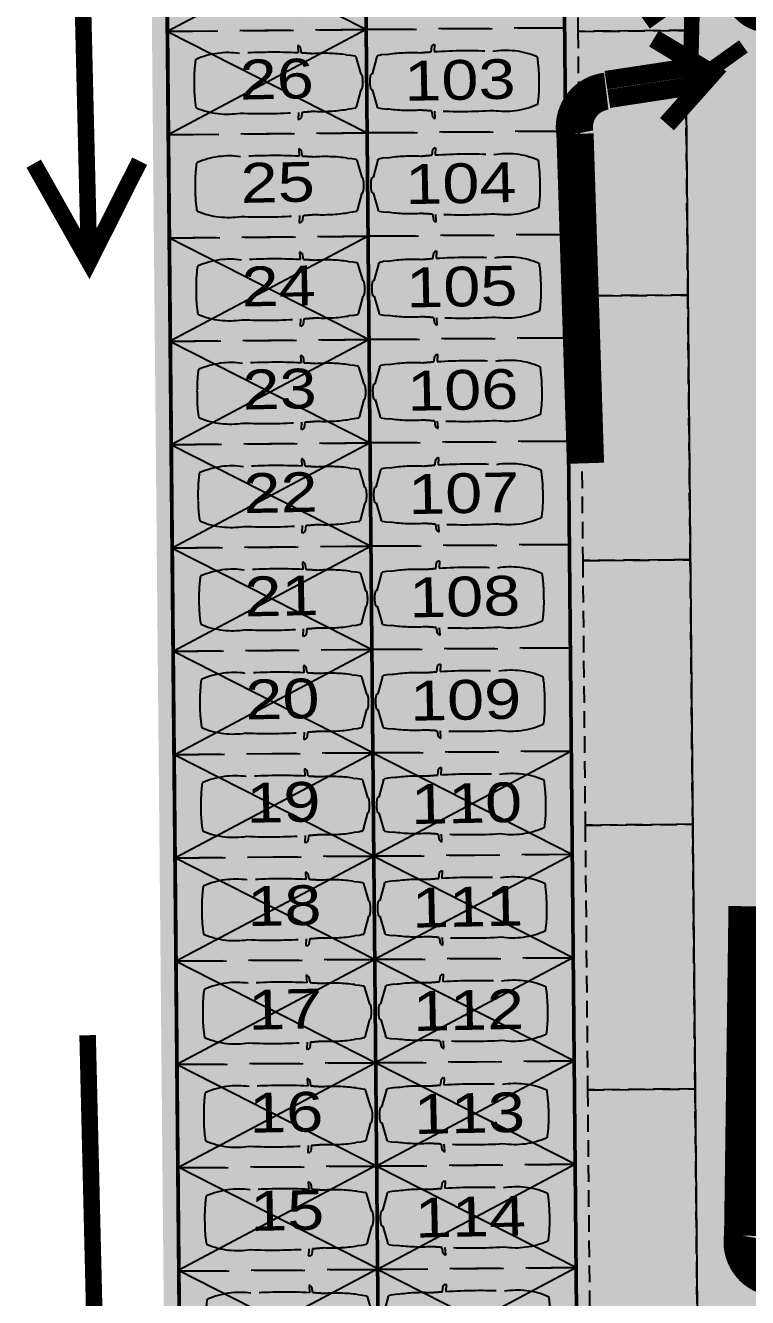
# Model space of a CAD drawing. Header units: millimetres. Extents: x 460 to 723, y 360 to 962.
# Drawn here: x 547.96 to 575.39, y 549.71 to 598.04 of the extents above; entities that cross this region are included whole.
import ezdxf

# ---------------------------------------------------------------- set-up
doc = ezdxf.new("R2010")
doc.units = ezdxf.units.MM
doc.linetypes.add('DASHED', pattern=[19.05, 12.7, -6.35])
for name, color, linetype, lineweight in [('0-EVACUACIÓN', 84, 'Continuous', 90), ('LOTES_MENORCA', 250, 'Continuous', 50), ('TEXTO LOTES', 170, 'Continuous', 25)]:
    doc.layers.add(name, color=color, linetype=linetype, lineweight=lineweight)
for name, color, linetype in [('0_RETIROS', 84, 'Continuous'), ('0_TEXTOS_GENERALES', 5, 'Continuous'), ('lotes hu$0$autos', 250, 'Continuous'), ('proyeccion', 8, 'DASHED')]:
    doc.layers.add(name, color=color, linetype=linetype)
doc.layers.add('A_TRAZADO', color=4, linetype='Continuous', plot=False)
doc.styles.add('cotas', font='arial.ttf', dxfattribs={"width": 1.2})
doc.styles.get("Standard").update_dxf_attribs({"font": 'arial.ttf'})

# ---------------------------------------------------------------- blocks, each defined once
blk = doc.blocks.new('lotes hu$0$est.01')
at = {"layer": 'proyeccion', "color": 8, "linetype": 'DASHED', "ltscale": 0.1, "extrusion": (0.001267, -4.81441e-05, 0.999999)}
for p, q in [((-2713714.682, 7725538.048), (-2713714.244, 7725538.172)), ((-2713714.244, 7725538.172), (-2713714.24, 7725538.197)), ((-2713713.856, 7725538.197), (-2713713.853, 7725538.171)), ((-2713713.853, 7725538.171), (-2713713.414, 7725538.049)), ((-2713714.734, 7725537.808), (-2713714.722, 7725537.927)), ((-2713714.722, 7725537.927), (-2713714.704, 7725538.024)), ((-2713714.704, 7725538.024), (-2713714.7, 7725538.033)), ((-2713713.396, 7725538.034), (-2713713.392, 7725538.025)), ((-2713713.392, 7725538.025), (-2713713.373, 7725537.928)), ((-2713713.373, 7725537.928), (-2713713.361, 7725537.809)), ((-2713714.934, 7725536.661), (-2713714.985, 7725536.605)), ((-2713714.985, 7725536.605), (-2713714.972, 7725536.591)), ((-2713714.972, 7725536.591), (-2713714.794, 7725536.601)), ((-2713714.789, 7725536.683), (-2713714.934, 7725536.661)), ((-2713713.303, 7725536.685), (-2713713.157, 7725536.663)), ((-2713713.119, 7725536.593), (-2713713.297, 7725536.603)), ((-2713713.157, 7725536.663), (-2713713.106, 7725536.608)), ((-2713713.106, 7725536.608), (-2713713.119, 7725536.593))]:
    blk.add_line(p, q, dxfattribs=at)
at = {"layer": 'proyeccion', "color": 8, "linetype": 'DASHED', "ltscale": 0.1}
blk.add_lwpolyline([(-2713715.363, 7725538.314), (-2713712.763, 7725538.314), (-2713712.763, 7725533.314), (-2713715.363, 7725533.314)], close=True, dxfattribs=at)
at = {"layer": 'proyeccion', "color": 8, "linetype": 'DASHED', "ltscale": 0.1, "extrusion": (0.001267, -4.81441e-05, 0.999999)}
for centre, radius, start, end in [((-2713711.899, 7725537.516, -3810.588), 0.532, 86.8265, 107.7659), ((-2713711.841, 7725537.515, -3810.588), 0.533, 72.1149, 93.0392), ((-2713712.495, 7725537.846, -3810.589), 0.0285, 105.7439, 155.0798), ((-2713711.243, 7725537.847, -3810.587), 0.0285, 25.1155, 74.4513), ((-2713708.589, 7725537.047, -3810.584), 4.01, 171.5904, 183.7794), ((-2713715.147, 7725537.035, -3810.592), 4.01, 356.4159, 8.6049), ((-2713699.568, 7725535.69, -3810.572), 13.068, 175.2044, 176.4084), ((-2713724.163, 7725535.647, -3810.603), 13.068, 3.7869, 4.9909), ((-2713699.568, 7725535.69, -3810.572), 13.068, 176.7683, 183.2445), ((-2713724.163, 7725535.647, -3810.603), 13.068, 356.9508, 3.427), ((-2713710.631, 7725534.648, -3810.586), 2.007, 171.3294, 203.1907), ((-2713713.099, 7725534.647, -3810.589), 2.008, 336.8953, 8.7487), ((-2713712.449, 7725533.868, -3810.588), 0.0285, 201.4323, 262.3292), ((-2713711.894, 7725537.991, -3810.588), 4.189, 262.3292, 271.0628), ((-2713711.755, 7725536.84, -3810.588), 3.038, 268.8497, 279.1071), ((-2713711.278, 7725533.869, -3810.587), 0.0285, 277.866, 338.7629)]:
    blk.add_arc(centre, radius, start, end, dxfattribs=at)

msp = doc.modelspace()

# ---------------------------------------------------------------- hatches: boundary and pattern name
at = {"layer": 'A_TRAZADO'}
h = msp.add_hatch(color=1, dxfattribs=at)
h.dxf.hatch_style = 1
h.paths.add_polyline_path([(557.869, 862.527), (550.321, 862.458), (551.113, 776.104), (551.391, 746.402), (553.709, 495.179), (577.864, 495.401), (576.017, 695.58), (583.574, 695.65), (583.176, 738.826), (599.773, 738.979), (599.658, 751.429), (599.475, 770.985), (588.939, 770.691), (576.866, 770.341), (566.402, 770.039), (566.214, 776.245), (558.67, 776.173)])

# ---------------------------------------------------------------- linework, layer by layer
at = {"layer": '0-EVACUACIÓN', "elevation": -8.17}
for points, const_width in [([(549.847, 611.001), (550.373, 589.061)], 0.628), ([(571.83, 597.537), (573.56, 596.497), (570.005, 595.957)], 0.707), ([(572.326, 594.286), (573.667, 595.795), (570.113, 595.25)], 0.707), ([(548.27, 592.786), (550.373, 589.061), (552.294, 592.882)], 0.628), ([(550.317, 559.674), (550.843, 537.733)], 0.628)]:
    msp.add_lwpolyline(points, dxfattribs=dict(at, const_width=const_width))
at = {"layer": '0-EVACUACIÓN', "const_width": 1.414, "elevation": -8.17}
for points in [[(570.016, 595.538, 0.435193), (568.831, 593.915), (569.229, 581.403)], [(576.414, 550.456, -0.435193), (575.199, 552.057), (575.367, 564.574)]]:
    msp.add_lwpolyline(points, format="xyb", dxfattribs=at)
at = {"layer": '0_RETIROS', "color": 250, "ltscale": 0.05, "elevation": -8.17}
msp.add_lwpolyline([(571.643, 748.646), (573.763, 517.421)], dxfattribs=at)
at = {"layer": '0_RETIROS', "color": 250, "linetype": 'DASHED', "ltscale": 0.05, "elevation": -8.17}
for points in [[(572.933, 607.9), (568.849, 607.863), (568.941, 597.81), (573.025, 597.847)], [(573.025, 597.847), (568.941, 597.81), (569.033, 587.756), (573.117, 587.794)], [(573.117, 587.794), (569.033, 587.756), (569.125, 577.703), (573.209, 577.74)], [(573.209, 577.74), (569.125, 577.703), (569.217, 567.65), (573.301, 567.687)], [(573.301, 567.687), (569.217, 567.65), (569.309, 557.596), (573.393, 557.634)], [(573.393, 557.634), (569.309, 557.596), (569.401, 547.543), (573.486, 547.581)]]:
    msp.add_lwpolyline(points, close=True, dxfattribs=at)
at = {"layer": 'A_TRAZADO', "color": 1, "elevation": -8.17}
msp.add_lwpolyline([(558.446, 863.104), (550.898, 863.035), (551.69, 776.68), (551.968, 746.979), (554.287, 495.755), (578.441, 495.978), (576.594, 696.157), (584.151, 696.227), (583.753, 739.403), (600.35, 739.556), (600.236, 752.006), (600.052, 771.562), (589.516, 771.268), (577.443, 770.918), (566.979, 770.616), (566.791, 776.822), (559.247, 776.75)], close=True, dxfattribs=at)
at = {"layer": 'A_TRAZADO', "color": 4, "elevation": -8.17}
msp.add_lwpolyline([(554.308, 495.756), (569.392, 495.895), (567.039, 747.099), (552.009, 746.958)], close=True, dxfattribs=at)
msp.add_lwpolyline([(561.85, 495.825), (559.496, 747.029)], dxfattribs=at)
at = {"layer": 'A_TRAZADO', "color": 2, "elevation": -8.17}
for points in [[(553.327, 601.733), (560.911, 597.877)], [(560.875, 601.802), (553.354, 597.807)], [(560.902, 597.877), (553.381, 593.882)], [(553.354, 597.807), (560.939, 593.952)], [(553.426, 589.962), (561.011, 586.107)], [(560.975, 590.032), (553.454, 586.037)], [(553.463, 586.032), (561.047, 582.177)], [(561.011, 586.102), (553.49, 582.107)], [(553.508, 582.107), (561.093, 578.252)], [(561.056, 582.177), (553.535, 578.182)], [(553.535, 578.182), (561.12, 574.327)], [(561.083, 578.252), (553.562, 574.257)], [(553.599, 574.257), (561.183, 570.402)], [(561.147, 574.327), (553.626, 570.332)], [(553.626, 570.332), (561.21, 566.477)], [(561.174, 570.402), (553.653, 566.407)], [(561.156, 570.402), (568.741, 566.546)], [(568.704, 570.471), (561.183, 566.476)], [(561.201, 566.477), (553.68, 562.482)], [(561.192, 566.472), (568.776, 562.616)], [(568.74, 566.541), (561.219, 562.547)], [(553.653, 566.407), (561.237, 562.552)], [(561.228, 562.551), (553.707, 558.557)], [(561.228, 562.556), (568.813, 558.701)], [(568.776, 562.626), (561.255, 558.631)], [(553.68, 562.482), (561.265, 558.626)], [(568.813, 558.696), (561.291, 554.701)], [(553.716, 558.557), (561.301, 554.701)], [(561.265, 558.626), (553.743, 554.632)], [(561.264, 558.626), (568.849, 554.771)], [(553.752, 554.669), (561.337, 550.814)], [(561.3, 554.739), (553.779, 550.744)], [(561.301, 554.701), (568.885, 550.846)], [(568.849, 554.771), (561.328, 550.776)], [(553.797, 550.735), (561.382, 546.879)], [(561.346, 550.805), (553.825, 546.81)], [(561.337, 550.776), (568.921, 546.921)], [(568.885, 550.846), (561.364, 546.851)]]:
    msp.add_lwpolyline(points, dxfattribs=at)
at = {"layer": 'LOTES_MENORCA'}
msp.add_line((561.835, 495.825, -8.17), (559.517, 747.03, -8.17), dxfattribs=at)
msp.add_line((561.835, 495.825, -8.17), (559.517, 747.03, -8.17), dxfattribs=at)
at = {"layer": 'LOTES_MENORCA', "elevation": -8.17}
msp.add_lwpolyline([(569.347, 499.82), (567.058, 747.873, 0.419997), (562.398, 752.359), (556.361, 752.184, 0.408454), (551.963, 747.615), (554.287, 495.755)], format="xyb", dxfattribs=at)

# ---------------------------------------------------------------- block references
at = {"layer": 'lotes hu$0$autos'}
for p, xscale, yscale, zscale, rotation in [((-11624455.38, -4203743.124, -8.17), 1.509708263131598, 1.509708263131598, 1.509708263131598, 270.5285941926661), ((11701169.985, -3988541.566, -8.17), -1.509708263131599, 1.509708263131599, 1.509708263131599, 90.52859428778389), ((-11624455.344, -4203747.049, -8.17), 1.509708263131598, 1.509708263131598, 1.509708263131598, 270.5285941926661), ((11701170.021, -3988545.491, -8.17), -1.509708263131599, 1.509708263131599, 1.509708263131599, 90.52859428778389), ((11701170.057, -3988549.416, -8.17), -1.509708263131599, 1.509708263131599, 1.509708263131599, 90.52859428778389), ((-11624455.307, -4203750.974, -8.17), 1.509708263131598, 1.509708263131598, 1.509708263131598, 270.5285941926661), ((11701170.093, -3988553.341, -8.17), -1.509708263131599, 1.509708263131599, 1.509708263131599, 90.52859428778389), ((-11624455.271, -4203754.899, -8.17), 1.509708263131598, 1.509708263131598, 1.509708263131598, 270.5285941926661), ((-11624455.235, -4203758.825, -8.17), 1.509708263131598, 1.509708263131598, 1.509708263131598, 270.5285941926661), ((11701170.129, -3988557.266, -8.17), -1.509708263131599, 1.509708263131599, 1.509708263131599, 90.52859428778389), ((-11624455.199, -4203762.75, -8.17), 1.509708263131598, 1.509708263131598, 1.509708263131598, 270.5285941926661), ((11701170.166, -3988561.191, -8.17), -1.509708263131599, 1.509708263131599, 1.509708263131599, 90.52859428778389), ((-11624455.162, -4203766.675, -8.17), 1.509708263131598, 1.509708263131598, 1.509708263131598, 270.5285941926661), ((11701170.202, -3988565.116, -8.17), -1.509708263131599, 1.509708263131599, 1.509708263131599, 90.52859428778389), ((-11624455.126, -4203770.6, -8.17), 1.509708263131598, 1.509708263131598, 1.509708263131598, 270.5285941926661), ((11701170.238, -3988569.041, -8.17), -1.509708263131599, 1.509708263131599, 1.509708263131599, 90.52859428778389), ((-11624455.09, -4203774.525, -8.17), 1.509708263131598, 1.509708263131598, 1.509708263131598, 270.5285941926661), ((11701170.274, -3988572.966, -8.17), -1.509708263131599, 1.509708263131599, 1.509708263131599, 90.52859428778389), ((-11624455.054, -4203778.45, -8.17), 1.509708263131598, 1.509708263131598, 1.509708263131598, 270.5285941926661), ((11701170.311, -3988576.892, -8.17), -1.509708263131599, 1.509708263131599, 1.509708263131599, 90.52859428778389), ((-11624455.018, -4203782.375, -8.17), 1.509708263131598, 1.509708263131598, 1.509708263131598, 270.5285941926661), ((11701170.347, -3988580.817, -8.17), -1.509708263131599, 1.509708263131599, 1.509708263131599, 90.52859428778389), ((11701170.383, -3988584.742, -8.17), -1.509708263131599, 1.509708263131599, 1.509708263131599, 90.52859428778389), ((-11624454.981, -4203786.3, -8.17), 1.509708263131598, 1.509708263131598, 1.509708263131598, 270.5285941926661), ((-11624454.945, -4203790.225, -8.17), 1.509708263131598, 1.509708263131598, 1.509708263131598, 270.5285941926661), ((11701170.419, -3988588.667, -8.17), -1.509708263131599, 1.509708263131599, 1.509708263131599, 90.52859428778389), ((-11624454.909, -4203794.15, -8.17), 1.509708263131598, 1.509708263131598, 1.509708263131598, 270.5285941926661), ((11701170.455, -3988592.592, -8.17), -1.509708263131599, 1.509708263131599, 1.509708263131599, 90.52859428778389)]:
    msp.add_blockref('lotes hu$0$est.01', p, dxfattribs=dict(at, xscale=xscale, yscale=yscale, zscale=zscale, rotation=rotation))

# ---------------------------------------------------------------- texts
at = {"layer": '0_TEXTOS_GENERALES', "insert": (561.297, 591.209, -8.17), "char_height": 3.47233, "width": 64.18718, "attachment_point": 1, "rotation": 35.5252}
msp.add_mtext('\\pxqc;{\\fArial|b1|i0|c0|p34;ZONA DE AREAS COMUNES N° 1}', dxfattribs=at)
at = {"layer": 'TEXTO LOTES', "char_height": 1.5097, "width": 103.46591, "attachment_point": 5, "rotation": 1.2024, "style": 'cotas'}
for s, insert in [('26', (557.501, 595.99, -8.17)), ('103', (564.458, 595.957, -8.17)), ('25', (557.537, 592.065, -8.17)), ('104', (564.494, 592.031, -8.17)), ('24', (557.573, 588.14, -8.17)), ('105', (564.53, 588.106, -8.17)), ('23', (557.609, 584.215, -8.17)), ('106', (564.566, 584.181, -8.17)), ('22', (557.645, 580.29, -8.17)), ('107', (564.603, 580.256, -8.17)), ('21', (557.682, 576.365, -8.17)), ('108', (564.639, 576.331, -8.17)), ('20', (557.718, 572.44, -8.17)), ('109', (564.675, 572.406, -8.17)), ('19', (557.754, 568.515, -8.17)), ('110', (564.711, 568.481, -8.17)), ('18', (557.79, 564.59, -8.17)), ('111', (564.747, 564.556, -8.17)), ('17', (557.826, 560.664, -8.17)), ('112', (564.784, 560.631, -8.17)), ('16', (557.863, 556.739, -8.17)), ('113', (564.82, 556.706, -8.17)), ('15', (557.897, 553.01, -8.17)), ('114', (564.856, 552.781, -8.17))]:
    msp.add_mtext(s, dxfattribs=dict(at, insert=insert))

doc.saveas('drawing.dxf')
